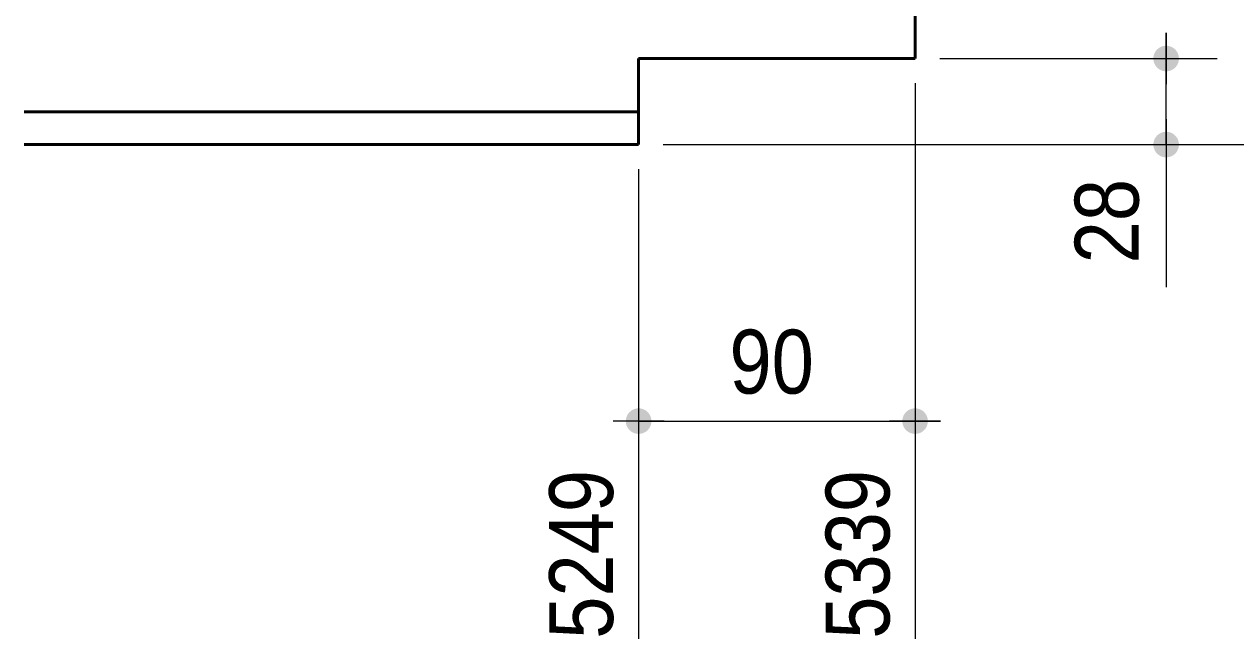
# Model space of a CAD drawing. Header units: millimetres. Extents: x 2 to 287, y 5 to 195.
# Drawn here: x 206.79 to 256.08, y 77.57 to 102.57 of the extents above; entities that cross this region are included whole.
import ezdxf

# ---------------------------------------------------------------- set-up
doc = ezdxf.new("R2010")
doc.units = ezdxf.units.MM
doc.linetypes.add('CACHE2', pattern=[1.190625, 0.79375, -0.396875])
for name, color, linetype, lineweight in [('Cache', 7, 'Continuous', 0), ('Cotation', 7, 'Continuous', 0), ('Piece', 2, 'Continuous', 0)]:
    doc.layers.add(name, color=color, linetype=linetype, lineweight=lineweight)
doc.styles.add('ARIAL', font='ARIAL.TTF')

# ---------------------------------------------------------------- blocks, each defined once
blk = doc.blocks.new('*A7')
at = {"layer": 'Cache', "color": 7, "linetype": 'CACHE2', "lineweight": 20}
blk.add_line((243.036616, 101.173029), (243.036616, 131.673029), dxfattribs=at)
at = {"layer": 'Piece', "color": 2, "linetype": 'Continuous', "lineweight": 40}
for p, q in [((243.036004, 101.173029), (243.036004, 131.673029)), ((231.786004, 101.173029), (231.786004, 97.673029)), ((243.036616, 101.173029), (231.786004, 101.173029)), ((231.786004, 99.010529), (206.786004, 99.010529)), ((231.786004, 97.673029), (206.786004, 97.673029))]:
    blk.add_line(p, q, dxfattribs=at)
blk = doc.blocks.new('*A15')
at = {"layer": 'Cotation'}
for points in [[(253.226, 100.654), (253.201, 100.656), (253.175, 100.659), (253.15, 100.663), (253.125, 100.669), (253.101, 100.675), (253.076, 100.683), (253.053, 100.693), (253.029, 100.703), (253.007, 100.714), (252.984, 100.727), (252.963, 100.741), (252.942, 100.755), (252.922, 100.771), (252.902, 100.788), (252.884, 100.805), (252.866, 100.824), (252.85, 100.843), (252.834, 100.863), (252.819, 100.884), (252.806, 100.906), (252.793, 100.928), (252.782, 100.951), (252.771, 100.974), (252.762, 100.998), (252.754, 101.022), (252.747, 101.047), (252.742, 101.072), (252.737, 101.097), (252.734, 101.122), (252.732, 101.148), (252.732, 101.173), (252.732, 101.199), (252.734, 101.224), (252.737, 101.249), (252.742, 101.274), (252.747, 101.299), (252.754, 101.324), (252.762, 101.348), (252.771, 101.372), (252.782, 101.395), (252.793, 101.418), (252.806, 101.44), (252.819, 101.462), (252.834, 101.483), (252.85, 101.503), (252.866, 101.522), (252.884, 101.541), (252.902, 101.558), (252.922, 101.575), (252.942, 101.591), (252.963, 101.605), (252.984, 101.619), (253.007, 101.632), (253.029, 101.643), (253.053, 101.653), (253.076, 101.663), (253.101, 101.671), (253.125, 101.677), (253.15, 101.683), (253.175, 101.687), (253.201, 101.691), (253.226, 101.692), (253.252, 101.693), (253.277, 101.692), (253.303, 101.691), (253.328, 101.687), (253.353, 101.683), (253.378, 101.677), (253.403, 101.671), (253.427, 101.663), (253.451, 101.653), (253.474, 101.643), (253.497, 101.632), (253.519, 101.619), (253.541, 101.605), (253.561, 101.591), (253.582, 101.575), (253.601, 101.558), (253.619, 101.541), (253.637, 101.522), (253.654, 101.503), (253.669, 101.483), (253.684, 101.462), (253.698, 101.44), (253.71, 101.418), (253.722, 101.395), (253.732, 101.372), (253.741, 101.348), (253.749, 101.324), (253.756, 101.299), (253.762, 101.274), (253.766, 101.249), (253.769, 101.224), (253.771, 101.199), (253.772, 101.173), (253.771, 101.148), (253.769, 101.122), (253.766, 101.097), (253.762, 101.072), (253.756, 101.047), (253.749, 101.022), (253.741, 100.998), (253.732, 100.974), (253.722, 100.951), (253.71, 100.928), (253.698, 100.906), (253.684, 100.884), (253.669, 100.863), (253.654, 100.843), (253.637, 100.824), (253.619, 100.805), (253.601, 100.788), (253.582, 100.771), (253.561, 100.755), (253.541, 100.741), (253.519, 100.727), (253.497, 100.714), (253.474, 100.703), (253.451, 100.693), (253.427, 100.683), (253.403, 100.675), (253.378, 100.669), (253.353, 100.663), (253.328, 100.659), (253.303, 100.656), (253.277, 100.654), (253.252, 100.653)], [(253.226, 97.154), (253.201, 97.156), (253.175, 97.159), (253.15, 97.163), (253.125, 97.169), (253.101, 97.175), (253.076, 97.183), (253.053, 97.193), (253.029, 97.203), (253.007, 97.214), (252.984, 97.227), (252.963, 97.241), (252.942, 97.255), (252.922, 97.271), (252.902, 97.288), (252.884, 97.305), (252.866, 97.324), (252.85, 97.343), (252.834, 97.363), (252.819, 97.384), (252.806, 97.406), (252.793, 97.428), (252.782, 97.451), (252.771, 97.474), (252.762, 97.498), (252.754, 97.522), (252.747, 97.547), (252.742, 97.572), (252.737, 97.597), (252.734, 97.622), (252.732, 97.648), (252.732, 97.673), (252.732, 97.699), (252.734, 97.724), (252.737, 97.749), (252.742, 97.774), (252.747, 97.799), (252.754, 97.824), (252.762, 97.848), (252.771, 97.872), (252.782, 97.895), (252.793, 97.918), (252.806, 97.94), (252.819, 97.962), (252.834, 97.983), (252.85, 98.003), (252.866, 98.022), (252.884, 98.041), (252.902, 98.058), (252.922, 98.075), (252.942, 98.091), (252.963, 98.105), (252.984, 98.119), (253.007, 98.132), (253.029, 98.143), (253.053, 98.153), (253.076, 98.163), (253.101, 98.171), (253.125, 98.177), (253.15, 98.183), (253.175, 98.187), (253.201, 98.191), (253.226, 98.192), (253.252, 98.193), (253.277, 98.192), (253.303, 98.191), (253.328, 98.187), (253.353, 98.183), (253.378, 98.177), (253.403, 98.171), (253.427, 98.163), (253.451, 98.153), (253.474, 98.143), (253.497, 98.132), (253.519, 98.119), (253.541, 98.105), (253.561, 98.091), (253.582, 98.075), (253.601, 98.058), (253.619, 98.041), (253.637, 98.022), (253.654, 98.003), (253.669, 97.983), (253.684, 97.962), (253.698, 97.94), (253.71, 97.918), (253.722, 97.895), (253.732, 97.872), (253.741, 97.848), (253.749, 97.824), (253.756, 97.799), (253.762, 97.774), (253.766, 97.749), (253.769, 97.724), (253.771, 97.699), (253.772, 97.673), (253.771, 97.648), (253.769, 97.622), (253.766, 97.597), (253.762, 97.572), (253.756, 97.547), (253.749, 97.522), (253.741, 97.498), (253.732, 97.474), (253.722, 97.451), (253.71, 97.428), (253.698, 97.406), (253.684, 97.384), (253.669, 97.363), (253.654, 97.343), (253.637, 97.324), (253.619, 97.305), (253.601, 97.288), (253.582, 97.271), (253.561, 97.255), (253.541, 97.241), (253.519, 97.227), (253.497, 97.214), (253.474, 97.203), (253.451, 97.193), (253.427, 97.183), (253.403, 97.175), (253.378, 97.169), (253.353, 97.163), (253.328, 97.159), (253.303, 97.156), (253.277, 97.154), (253.252, 97.153)]]:
    blk.add_hatch(color=256, dxfattribs=at).paths.add_polyline_path(points, flags=17)
at = {"layer": 'Cotation', "linetype": 'Continuous', "lineweight": 0}
for p, q in [((253.252, 102.213), (253.252, 100.133)), ((253.252, 101.173), (253.252, 102.213)), ((244.036, 101.173), (255.332, 101.173)), ((252.212, 101.173), (254.292, 101.173)), ((253.252, 97.673), (253.252, 101.173)), ((253.252, 98.713), (253.252, 96.633)), ((232.786, 97.673), (255.332, 97.673)), ((252.212, 97.673), (254.292, 97.673)), ((253.252, 97.673), (253.252, 91.866)), ((253.252, 97.673), (253.252, 91.866))]:
    blk.add_line(p, q, dxfattribs=at)
at = {"layer": 'Cotation'}
for p in [(253.252, 101.173), (253.252, 97.673)]:
    blk.add_point(p, dxfattribs=at)
at = {"layer": 'Cotation', "style": 'ARIAL', "width": 0.85}
blk.add_text('28', height=2.6, rotation=90.0002, dxfattribs=at).set_placement((252.132, 92.841))
blk = doc.blocks.new('*A21')
at = {"layer": 'Cotation'}
for points in [[(261.609, 104.654), (261.584, 104.656), (261.558, 104.659), (261.533, 104.663), (261.508, 104.669), (261.484, 104.675), (261.459, 104.683), (261.436, 104.693), (261.412, 104.703), (261.389, 104.714), (261.367, 104.727), (261.346, 104.741), (261.325, 104.755), (261.305, 104.771), (261.285, 104.788), (261.267, 104.805), (261.249, 104.824), (261.233, 104.843), (261.217, 104.863), (261.202, 104.884), (261.189, 104.906), (261.176, 104.928), (261.164, 104.951), (261.154, 104.974), (261.145, 104.998), (261.137, 105.022), (261.13, 105.047), (261.125, 105.072), (261.12, 105.097), (261.117, 105.122), (261.115, 105.148), (261.115, 105.173), (261.115, 105.199), (261.117, 105.224), (261.12, 105.249), (261.125, 105.274), (261.13, 105.299), (261.137, 105.324), (261.145, 105.348), (261.154, 105.372), (261.164, 105.395), (261.176, 105.418), (261.189, 105.44), (261.202, 105.462), (261.217, 105.483), (261.233, 105.503), (261.249, 105.522), (261.267, 105.541), (261.285, 105.558), (261.305, 105.575), (261.325, 105.591), (261.346, 105.605), (261.367, 105.619), (261.389, 105.632), (261.412, 105.643), (261.436, 105.653), (261.459, 105.663), (261.484, 105.671), (261.508, 105.677), (261.533, 105.683), (261.558, 105.687), (261.584, 105.691), (261.609, 105.692), (261.635, 105.693), (261.66, 105.692), (261.686, 105.691), (261.711, 105.687), (261.736, 105.683), (261.761, 105.677), (261.785, 105.671), (261.81, 105.663), (261.834, 105.653), (261.857, 105.643), (261.88, 105.632), (261.902, 105.619), (261.923, 105.605), (261.944, 105.591), (261.964, 105.575), (261.984, 105.558), (262.002, 105.541), (262.02, 105.522), (262.037, 105.503), (262.052, 105.483), (262.067, 105.462), (262.081, 105.44), (262.093, 105.418), (262.105, 105.395), (262.115, 105.372), (262.124, 105.348), (262.132, 105.324), (262.139, 105.299), (262.145, 105.274), (262.149, 105.249), (262.152, 105.224), (262.154, 105.199), (262.155, 105.173), (262.154, 105.148), (262.152, 105.122), (262.149, 105.097), (262.145, 105.072), (262.139, 105.047), (262.132, 105.022), (262.124, 104.998), (262.115, 104.974), (262.105, 104.951), (262.093, 104.928), (262.081, 104.906), (262.067, 104.884), (262.052, 104.863), (262.037, 104.843), (262.02, 104.824), (262.002, 104.805), (261.984, 104.788), (261.964, 104.771), (261.944, 104.755), (261.923, 104.741), (261.902, 104.727), (261.88, 104.714), (261.857, 104.703), (261.834, 104.693), (261.81, 104.683), (261.785, 104.675), (261.761, 104.669), (261.736, 104.663), (261.711, 104.659), (261.686, 104.656), (261.66, 104.654), (261.635, 104.653)], [(261.609, 97.154), (261.584, 97.156), (261.558, 97.159), (261.533, 97.163), (261.508, 97.169), (261.484, 97.175), (261.459, 97.183), (261.436, 97.193), (261.412, 97.203), (261.389, 97.214), (261.367, 97.227), (261.346, 97.241), (261.325, 97.255), (261.305, 97.271), (261.285, 97.288), (261.267, 97.305), (261.249, 97.324), (261.233, 97.343), (261.217, 97.363), (261.202, 97.384), (261.189, 97.406), (261.176, 97.428), (261.164, 97.451), (261.154, 97.474), (261.145, 97.498), (261.137, 97.522), (261.13, 97.547), (261.125, 97.572), (261.12, 97.597), (261.117, 97.622), (261.115, 97.648), (261.115, 97.673), (261.115, 97.699), (261.117, 97.724), (261.12, 97.749), (261.125, 97.774), (261.13, 97.799), (261.137, 97.824), (261.145, 97.848), (261.154, 97.872), (261.164, 97.895), (261.176, 97.918), (261.189, 97.94), (261.202, 97.962), (261.217, 97.983), (261.233, 98.003), (261.249, 98.022), (261.267, 98.041), (261.285, 98.058), (261.305, 98.075), (261.325, 98.091), (261.346, 98.105), (261.367, 98.119), (261.389, 98.132), (261.412, 98.143), (261.436, 98.153), (261.459, 98.163), (261.484, 98.171), (261.508, 98.177), (261.533, 98.183), (261.558, 98.187), (261.584, 98.191), (261.609, 98.192), (261.635, 98.193), (261.66, 98.192), (261.686, 98.191), (261.711, 98.187), (261.736, 98.183), (261.761, 98.177), (261.785, 98.171), (261.81, 98.163), (261.834, 98.153), (261.857, 98.143), (261.88, 98.132), (261.902, 98.119), (261.923, 98.105), (261.944, 98.091), (261.964, 98.075), (261.984, 98.058), (262.002, 98.041), (262.02, 98.022), (262.037, 98.003), (262.052, 97.983), (262.067, 97.962), (262.081, 97.94), (262.093, 97.918), (262.105, 97.895), (262.115, 97.872), (262.124, 97.848), (262.132, 97.824), (262.139, 97.799), (262.145, 97.774), (262.149, 97.749), (262.152, 97.724), (262.154, 97.699), (262.155, 97.673), (262.154, 97.648), (262.152, 97.622), (262.149, 97.597), (262.145, 97.572), (262.139, 97.547), (262.132, 97.522), (262.124, 97.498), (262.115, 97.474), (262.105, 97.451), (262.093, 97.428), (262.081, 97.406), (262.067, 97.384), (262.052, 97.363), (262.037, 97.343), (262.02, 97.324), (262.002, 97.305), (261.984, 97.288), (261.964, 97.271), (261.944, 97.255), (261.923, 97.241), (261.902, 97.227), (261.88, 97.214), (261.857, 97.203), (261.834, 97.193), (261.81, 97.183), (261.785, 97.175), (261.761, 97.169), (261.736, 97.163), (261.711, 97.159), (261.686, 97.156), (261.66, 97.154), (261.635, 97.153)]]:
    blk.add_hatch(color=256, dxfattribs=at).paths.add_polyline_path(points, flags=17)
at = {"layer": 'Cotation', "linetype": 'Continuous', "lineweight": 0}
for p, q in [((261.635, 106.213), (261.635, 104.133)), ((261.635, 105.173), (261.635, 106.213)), ((240.29, 105.173), (263.715, 105.173)), ((260.595, 105.173), (262.675, 105.173)), ((261.635, 97.673), (261.635, 105.173)), ((261.635, 98.713), (261.635, 96.633)), ((232.786, 97.673), (263.715, 97.673)), ((260.595, 97.673), (262.675, 97.673)), ((261.635, 97.673), (261.635, 96.633))]:
    blk.add_line(p, q, dxfattribs=at)
at = {"layer": 'Cotation'}
for p in [(261.635, 105.173), (261.635, 97.673)]:
    blk.add_point(p, dxfattribs=at)
at = {"layer": 'Cotation', "style": 'ARIAL', "width": 0.85}
blk.add_text('60', height=2.6, rotation=90.0002, dxfattribs=at).set_placement((260.515, 99.495))
blk = doc.blocks.new('*A34')
at = {"layer": 'Cotation'}
for points in [[(231.76, 85.904), (231.735, 85.906), (231.71, 85.909), (231.685, 85.913), (231.66, 85.919), (231.635, 85.925), (231.611, 85.933), (231.587, 85.943), (231.564, 85.953), (231.541, 85.964), (231.519, 85.977), (231.497, 85.991), (231.476, 86.005), (231.456, 86.021), (231.437, 86.038), (231.418, 86.055), (231.401, 86.074), (231.384, 86.093), (231.368, 86.113), (231.354, 86.134), (231.34, 86.156), (231.327, 86.178), (231.316, 86.201), (231.306, 86.224), (231.296, 86.248), (231.288, 86.272), (231.282, 86.297), (231.276, 86.322), (231.272, 86.347), (231.269, 86.372), (231.267, 86.398), (231.266, 86.423), (231.267, 86.449), (231.269, 86.474), (231.272, 86.499), (231.276, 86.524), (231.282, 86.549), (231.288, 86.574), (231.296, 86.598), (231.306, 86.622), (231.316, 86.645), (231.327, 86.668), (231.34, 86.69), (231.354, 86.712), (231.368, 86.733), (231.384, 86.753), (231.401, 86.772), (231.418, 86.791), (231.437, 86.808), (231.456, 86.825), (231.476, 86.841), (231.497, 86.855), (231.519, 86.869), (231.541, 86.882), (231.564, 86.893), (231.587, 86.903), (231.611, 86.913), (231.635, 86.921), (231.66, 86.927), (231.685, 86.933), (231.71, 86.937), (231.735, 86.941), (231.76, 86.942), (231.786, 86.943), (231.812, 86.942), (231.837, 86.941), (231.862, 86.937), (231.887, 86.933), (231.912, 86.927), (231.937, 86.921), (231.961, 86.913), (231.985, 86.903), (232.008, 86.893), (232.031, 86.882), (232.053, 86.869), (232.075, 86.855), (232.096, 86.841), (232.116, 86.825), (232.135, 86.808), (232.154, 86.791), (232.171, 86.772), (232.188, 86.753), (232.204, 86.733), (232.218, 86.712), (232.232, 86.69), (232.245, 86.668), (232.256, 86.645), (232.266, 86.622), (232.276, 86.598), (232.284, 86.574), (232.29, 86.549), (232.296, 86.524), (232.3, 86.499), (232.304, 86.474), (232.305, 86.449), (232.306, 86.423), (232.305, 86.398), (232.304, 86.372), (232.3, 86.347), (232.296, 86.322), (232.29, 86.297), (232.284, 86.272), (232.276, 86.248), (232.266, 86.224), (232.256, 86.201), (232.245, 86.178), (232.232, 86.156), (232.218, 86.134), (232.204, 86.113), (232.188, 86.093), (232.171, 86.074), (232.154, 86.055), (232.135, 86.038), (232.116, 86.021), (232.096, 86.005), (232.075, 85.991), (232.053, 85.977), (232.031, 85.964), (232.008, 85.953), (231.985, 85.943), (231.961, 85.933), (231.937, 85.925), (231.912, 85.919), (231.887, 85.913), (231.862, 85.909), (231.837, 85.906), (231.812, 85.904), (231.786, 85.903)], [(243.01, 85.904), (242.985, 85.906), (242.96, 85.909), (242.935, 85.913), (242.91, 85.919), (242.885, 85.925), (242.861, 85.933), (242.837, 85.943), (242.814, 85.953), (242.791, 85.964), (242.769, 85.977), (242.747, 85.991), (242.726, 86.005), (242.706, 86.021), (242.687, 86.038), (242.668, 86.055), (242.651, 86.074), (242.634, 86.093), (242.618, 86.113), (242.604, 86.134), (242.59, 86.156), (242.577, 86.178), (242.566, 86.201), (242.556, 86.224), (242.546, 86.248), (242.538, 86.272), (242.532, 86.297), (242.526, 86.322), (242.522, 86.347), (242.519, 86.372), (242.517, 86.398), (242.516, 86.423), (242.517, 86.449), (242.519, 86.474), (242.522, 86.499), (242.526, 86.524), (242.532, 86.549), (242.538, 86.574), (242.546, 86.598), (242.556, 86.622), (242.566, 86.645), (242.577, 86.668), (242.59, 86.69), (242.604, 86.712), (242.618, 86.733), (242.634, 86.753), (242.651, 86.772), (242.668, 86.791), (242.687, 86.808), (242.706, 86.825), (242.726, 86.841), (242.747, 86.855), (242.769, 86.869), (242.791, 86.882), (242.814, 86.893), (242.837, 86.903), (242.861, 86.913), (242.885, 86.921), (242.91, 86.927), (242.935, 86.933), (242.96, 86.937), (242.985, 86.941), (243.01, 86.942), (243.036, 86.943), (243.062, 86.942), (243.087, 86.941), (243.112, 86.937), (243.137, 86.933), (243.162, 86.927), (243.187, 86.921), (243.211, 86.913), (243.235, 86.903), (243.258, 86.893), (243.281, 86.882), (243.303, 86.869), (243.325, 86.855), (243.346, 86.841), (243.366, 86.825), (243.385, 86.808), (243.404, 86.791), (243.421, 86.772), (243.438, 86.753), (243.454, 86.733), (243.468, 86.712), (243.482, 86.69), (243.495, 86.668), (243.506, 86.645), (243.516, 86.622), (243.526, 86.598), (243.534, 86.574), (243.54, 86.549), (243.546, 86.524), (243.55, 86.499), (243.554, 86.474), (243.555, 86.449), (243.556, 86.423), (243.555, 86.398), (243.554, 86.372), (243.55, 86.347), (243.546, 86.322), (243.54, 86.297), (243.534, 86.272), (243.526, 86.248), (243.516, 86.224), (243.506, 86.201), (243.495, 86.178), (243.482, 86.156), (243.468, 86.134), (243.454, 86.113), (243.438, 86.093), (243.421, 86.074), (243.404, 86.055), (243.385, 86.038), (243.366, 86.021), (243.346, 86.005), (243.325, 85.991), (243.303, 85.977), (243.281, 85.964), (243.258, 85.953), (243.235, 85.943), (243.211, 85.933), (243.187, 85.925), (243.162, 85.919), (243.137, 85.913), (243.112, 85.909), (243.087, 85.906), (243.062, 85.904), (243.036, 85.903)]]:
    blk.add_hatch(color=256, dxfattribs=at).paths.add_polyline_path(points, flags=17)
at = {"layer": 'Cotation', "linetype": 'Continuous', "lineweight": 0}
for p, q in [((243.036, 100.173), (243.036, 77.569)), ((231.786, 96.673), (231.786, 77.569)), ((231.786, 87.463), (231.786, 85.383)), ((243.036, 87.463), (243.036, 85.383)), ((232.826, 86.423), (230.746, 86.423)), ((231.786, 86.423), (230.746, 86.423)), ((231.786, 86.423), (243.036, 86.423)), ((244.076, 86.423), (241.996, 86.423)), ((243.036, 86.423), (244.076, 86.423))]:
    blk.add_line(p, q, dxfattribs=at)
at = {"layer": 'Cotation'}
for p in [(231.786, 86.423), (243.036, 86.423)]:
    blk.add_point(p, dxfattribs=at)
at = {"layer": 'Cotation', "style": 'ARIAL', "width": 0.85}
blk.add_text('90', height=2.6, dxfattribs=at).set_placement((235.483, 87.543))
for s, p in [('5249', (230.746, 77.569)), ('5339', (241.996, 77.569))]:
    blk.add_text(s, height=2.6, rotation=90.0002, dxfattribs=at).set_placement(p)

msp = doc.modelspace()

# ---------------------------------------------------------------- block references
at = {"lineweight": 0}
for name in ['*A7', '*A21', '*A15', '*A34']:
    msp.add_blockref(name, (0, 0), dxfattribs=at)

doc.saveas('drawing.dxf')
